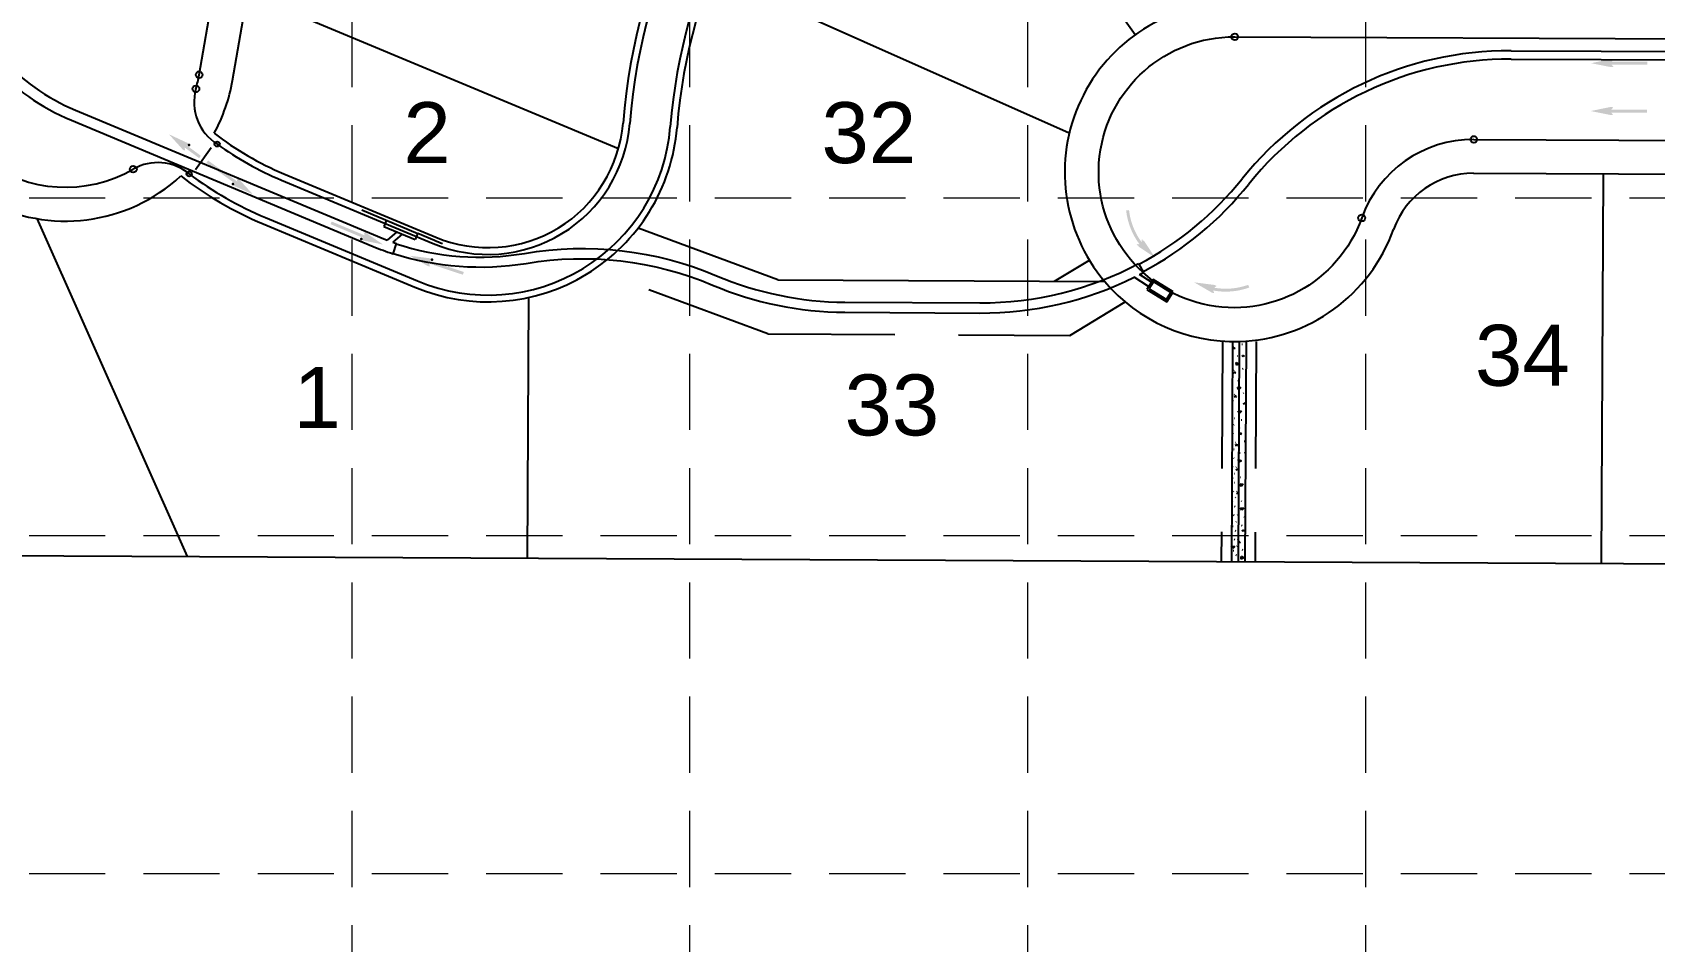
# Model space of a CAD drawing. Header units: inches. Extents: x -5337 to 1057, y 15227 to 19227.
# Drawn here: x -2832.6 to -2353.8, y 15809.7 to 16078.1 of the extents above; entities that cross this region are included whole.
import ezdxf
from ezdxf.enums import TextEntityAlignment as Align

# ---------------------------------------------------------------- set-up
doc = ezdxf.new("R2010")
doc.units = ezdxf.units.IN
doc.header["$LTSCALE"] = 150
doc.header["$MEASUREMENT"] = 0
doc.linetypes.add('DASHED2', pattern=[0.375, 0.25, -0.125])
doc.linetypes.add('HIDDEN', pattern=[0.375, 0.25, -0.125])
for name, color, linetype in [('1 LOT NUMBER', 7, 'Continuous'), ('ESMT', 7, 'DASHED2'), ('grid', 7, 'HIDDEN'), ('LOTLINE', 7, 'Continuous'), ('PAVING', 7, 'Continuous'), ('ROW', 7, 'Continuous'), ('STORM', 7, 'Continuous'), ('STORM INLET', 7, 'Continuous')]:
    doc.layers.add(name, color=color, linetype=linetype)
doc.styles.get("Standard").update_dxf_attribs({"font": 'ARIAL.TTF', "height": 25})

msp = doc.modelspace()

# ---------------------------------------------------------------- hatches: boundary and pattern name
at = {"layer": 'PAVING', "linetype": 'Continuous', "lineweight": 30}
h = msp.add_hatch(color=256, dxfattribs=at)
edge = h.paths.add_edge_path()
edge.add_line((-2365.921762569909, 16068.10043518737), (-2366.46108443746, 16068.60107219703))
edge.add_line((-2366.46108443746, 16068.60107219703), (-2355.877091837139, 16068.60355284085))
edge.add_line((-2355.877091837139, 16068.60355284085), (-2355.875996371458, 16069.46353341088))
edge.add_line((-2355.875996371458, 16069.46353341088), (-2366.459988971779, 16069.46105276706))
edge.add_line((-2366.459988971779, 16069.46105276706), (-2365.911237782573, 16070.06839234431))
edge.add_line((-2365.911237782573, 16070.06839234431), (-2365.909682855909, 16070.0700473414))
edge.add_ellipse((-2366.451864412076, 16070.10995377986), major_axis=(0.5600001051040007, 0.0001502851820621575), ratio=0.2857142857142856, start_angle=345.5032805555555, end_angle=485.8315277777779)
edge.add_line((-2366.779725461476, 16070.23958451714), (-2366.77907317294, 16070.23752615222))
edge.add_line((-2366.779073172938, 16070.23752615222), (-2372.508482860294, 16069.0568181679))
edge.add_line((-2372.508482860296, 16069.0568181679), (-2366.773968414951, 16067.92144226312))
edge.add_line((-2366.773968414951, 16067.92144226312), (-2366.775017829608, 16067.92238801997))
edge.add_ellipse((-2366.456040139083, 16068.05397387235), major_axis=(0.5600001051040007, 0.0001502851820621575), ratio=0.2857142857142858, start_angle=235.2730666666667, end_angle=377.1826722222223)
edge.add_line((-2365.92104678442, 16068.1013845204), (-2365.921762569909, 16068.10043518737))
edge.add_line((-2365.921762569909, 16068.10043518737), (-2365.921762569909, 16068.10043518737))
edge.add_line((-2365.921762569909, 16068.10043518737), (-2365.921762569909, 16068.10043518737))
h = msp.add_hatch(color=256, dxfattribs=at)
edge = h.paths.add_edge_path()
edge.add_line((-2366.056457804298, 16053.96416849797), (-2366.595779671849, 16054.46480550763))
edge.add_line((-2366.595779671847, 16054.46480550763), (-2356.011787071526, 16054.46728615145))
edge.add_line((-2356.011787071526, 16054.46728615145), (-2356.010691605847, 16055.32726672148))
edge.add_line((-2356.010691605847, 16055.32726672148), (-2366.594684206168, 16055.32478607766))
edge.add_line((-2366.594684206168, 16055.32478607766), (-2366.045933016961, 16055.93212565491))
edge.add_line((-2366.04593301696, 16055.93212565491), (-2366.044378090295, 16055.933780652))
edge.add_ellipse((-2366.586559646463, 16055.97368709046), major_axis=(0.5600001051040007, 0.0001502851820621575), ratio=0.2857142857142856, start_angle=345.5032805555555, end_angle=485.8315277777779)
edge.add_line((-2366.914420695864, 16056.10331782774), (-2366.913768407328, 16056.10125946282))
edge.add_line((-2366.913768407328, 16056.10125946282), (-2372.643178094684, 16054.9205514785))
edge.add_line((-2372.643178094684, 16054.9205514785), (-2366.908663649339, 16053.78517557372))
edge.add_line((-2366.908663649339, 16053.78517557372), (-2366.909713063997, 16053.78612133057))
edge.add_ellipse((-2366.590735373473, 16053.91770718295), major_axis=(0.5600001051040007, 0.0001502851820621575), ratio=0.2857142857142858, start_angle=235.2730666666667, end_angle=377.1826722222223)
edge.add_line((-2366.055742018807, 16053.965117831), (-2366.056457804296, 16053.96416849797))
edge.add_line((-2366.056457804298, 16053.96416849797), (-2366.056457804298, 16053.96416849797))
edge.add_line((-2366.056457804298, 16053.96416849797), (-2366.056457804298, 16053.96416849797))
h = msp.add_hatch(color=256, dxfattribs=at)
edge = h.paths.add_edge_path()
edge.add_line((-2787.616566418019, 16043.33488284944), (-2787.698387154753, 16044.14928170568))
edge.add_line((-2787.698387154753, 16044.14928170567), (-2783.43242413072, 16041.01754532986))
edge.add_line((-2783.43242413072, 16041.01754532986), (-2782.926772828236, 16041.71329068578))
edge.add_line((-2782.926772828236, 16041.71329068578), (-2787.189468918637, 16044.84240844657))
edge.add_line((-2787.189468918637, 16044.84240844657), (-2786.461401305745, 16044.92835791462))
edge.add_line((-2786.461401305745, 16044.92835791462), (-2786.459993886454, 16044.92905351643))
edge.add_ellipse((-2786.863279810597, 16045.28377311472), major_axis=(0.4514060098934021, -0.3314100394256601), ratio=0.2857142857142858, start_angle=342.8173277777778, end_angle=484.7269333333335)
edge.add_line((-2787.042608128761, 16045.5785661008), (-2787.041727663785, 16045.5777593299))
edge.add_line((-2787.041727663789, 16045.5777593299), (-2792.334521146742, 16048.05404733351))
edge.add_line((-2792.334521146739, 16048.05404733351), (-2788.415539928217, 16043.71319602658))
edge.add_line((-2788.415539928219, 16043.71319602658), (-2788.417227294154, 16043.71313276904))
edge.add_ellipse((-2788.076204468714, 16043.62368796662), major_axis=(0.4514060098934021, -0.3314100394256601), ratio=0.2857142857142856, start_angle=234.1684722222222, end_angle=374.4967194444445)
edge.add_line((-2787.615467455966, 16043.33511451577), (-2787.616566418019, 16043.33488284943))
edge.add_line((-2787.616566418019, 16043.33488284944), (-2787.616566418019, 16043.33488284944))
h = msp.add_hatch(color=256, dxfattribs=at)
edge = h.paths.add_edge_path()
edge.add_line((-2772.289516827055, 16034.94986417065), (-2772.199435912135, 16034.13638029389))
edge.add_line((-2772.199435912138, 16034.1363802939), (-2780.793444423813, 16040.31404097573))
edge.add_line((-2780.793444423811, 16040.31404097573), (-2781.292175794873, 16039.61347467784))
edge.add_line((-2781.292175794875, 16039.61347467784), (-2772.70145238411, 16033.4380961253))
edge.add_line((-2772.701452384108, 16033.4380961253), (-2773.428446511505, 16033.34491613775))
edge.add_line((-2773.428446511507, 16033.34491613775), (-2773.430134009603, 16033.34426193402))
edge.add_ellipse((-2773.023317614539, 16032.99359686726), major_axis=(-0.4547007508159378, 0.3268750049482338), ratio=0.2857142857142856, start_angle=342.8173277777778, end_angle=484.7269333333335)
edge.add_line((-2772.841047469705, 16032.70061365878), (-2772.84177808246, 16032.7015102355))
edge.add_line((-2772.84177808246, 16032.7015102355), (-2767.524423554689, 16030.278178279))
edge.add_line((-2767.524423554689, 16030.278178279), (-2771.486734763681, 16034.57969216669))
edge.add_line((-2771.486734763683, 16034.57969216669), (-2771.485169612433, 16034.57971326056))
edge.add_ellipse((-2771.827070694269, 16034.66574004069), major_axis=(-0.4547007508159378, 0.3268750049482338), ratio=0.2857142857142856, start_angle=234.1684722222222, end_angle=374.4967194444445)
edge.add_line((-2772.290673198308, 16034.94968719942), (-2772.289516827057, 16034.94986417065))
edge.add_line((-2772.289516827055, 16034.94986417065), (-2772.289516827055, 16034.94986417065))
h = msp.add_hatch(color=256, dxfattribs=at)
edge = h.paths.add_edge_path()
edge.add_line((-2504.448244656, 16016.52678916547), (-2501.230792346978, 16011.64181114615))
edge.add_line((-2501.230792346978, 16011.64181114615), (-2506.08420979432, 16014.89150124397))
edge.add_line((-2506.084209794319, 16014.89150124397), (-2506.085010117107, 16014.89091592567))
edge.add_ellipse((-2506.217508337724, 16015.20951563042), major_axis=(-0.3958638317369068, 0.3960957292405127), ratio=0.2857142857142861, start_angle=-17.182672222222322, end_angle=124.7269333333333, ccw=False)
edge.add_line((-2506.562271230316, 16015.62134578706), (-2506.560280548201, 16015.62345245635))
edge.add_line((-2506.560280548199, 16015.62345245635), (-2505.829347269162, 16015.59953924667))
edge.add_line((-2505.829347269164, 16015.59953924667), (-2505.840217571757, 16015.59728825629))
edge.add_arc((-2489.469012451293, 16027.81893065425), 20.43, 186.334278470012, 216.7425479144565, ccw=False)
edge.add_line((-2509.774289799561, 16025.56490969478), (-2508.919540036546, 16025.65979272407))
edge.add_arc((-2489.469012451293, 16027.81893065425), 19.57000000000003, 186.3342784700121, 216.4100840255676)
edge.add_line((-2505.218739903466, 16016.20295092019), (-2505.218468023573, 16016.20410384811))
edge.add_line((-2505.218468023575, 16016.20410384811), (-2505.178056997835, 16017.01877882563))
edge.add_line((-2505.178056997833, 16017.01877882563), (-2505.178218057337, 16017.02140204418))
edge.add_ellipse((-2504.766628464455, 16016.66622991904), major_axis=(-0.3958638317369068, 0.3960957292405127), ratio=0.285714285714286, start_angle=-125.83152777777792, end_angle=14.496719444444523, ccw=False)
edge.add_line((-2504.443136463762, 16016.52605205099), (-2504.447019943351, 16016.52600072335))
h = msp.add_hatch(color=256, dxfattribs=at)
edge = h.paths.add_edge_path()
edge.add_line((-2734.828078973029, 16018.97791674466), (-2734.558133944091, 16018.20531784734))
edge.add_line((-2734.558133944091, 16018.20531784734), (-2744.317302161884, 16022.30166951323))
edge.add_line((-2744.317302161886, 16022.30166951323), (-2744.646434273891, 16021.5070065836))
edge.add_line((-2744.646434273891, 16021.5070065836), (-2734.890945058654, 16017.4123475321))
edge.add_line((-2734.890945058654, 16017.4123475321), (-2735.578696575976, 16017.15866945152))
edge.add_line((-2735.578696575974, 16017.15866945153), (-2735.580196341814, 16017.15770036713))
edge.add_ellipse((-2735.105185742255, 16016.907040202), major_axis=(-0.5163515320451362, 0.2167513747716376), ratio=0.2857142857142859, start_angle=342.8173277777778, end_angle=484.7269333333335)
edge.add_line((-2734.861935817282, 16016.66231372551), (-2734.862788124527, 16016.66300329197))
edge.add_line((-2734.862788124528, 16016.66300329197), (-2729.137763994157, 16015.49201820298))
edge.add_line((-2729.137763994157, 16015.49201820298), (-2733.962714464244, 16018.79688173636))
edge.add_line((-2733.962714464242, 16018.79688173636), (-2733.961283398257, 16018.79731856529))
edge.add_ellipse((-2734.313765992143, 16018.80459772551), major_axis=(-0.5163515320451362, 0.2167513747716376), ratio=0.2857142857142855, start_angle=234.1684722222222, end_angle=374.4967194444445)
edge.add_line((-2734.829180252427, 16018.97751802861), (-2734.828078973031, 16018.97791674466))
edge.add_line((-2734.828078973029, 16018.97791674466), (-2734.828078973029, 16018.97791674466))
h = msp.add_hatch(color=256, dxfattribs=at)
edge = h.paths.add_edge_path()
edge.add_line((-2715.270258758113, 16009.14949338803), (-2715.599820804255, 16009.89883708604))
edge.add_line((-2715.599820804253, 16009.89883708604), (-2705.550616513621, 16006.5759788322))
edge.add_line((-2705.550616513621, 16006.5759788322), (-2705.284511537338, 16007.39373450574))
edge.add_line((-2705.284511537338, 16007.39373450574), (-2715.329581894635, 16010.71529638186))
edge.add_line((-2715.329581894635, 16010.71529638186), (-2714.663785601133, 16011.02184862139))
edge.add_line((-2714.663785601135, 16011.02184862139), (-2714.662571746589, 16011.02283809273))
edge.add_ellipse((-2715.155684276195, 16011.23568912789), major_axis=(0.5316830263232347, -0.1758213852742801), ratio=0.2857142857142858, start_angle=342.8173277777778, end_angle=484.7269333333335)
edge.add_line((-2715.417279285462, 16011.46069935312), (-2715.416156597741, 16011.46025360934))
edge.add_line((-2715.416156597741, 16011.46025360935), (-2721.215032379534, 16012.18104978534))
edge.add_line((-2721.215032379532, 16012.18104978534), (-2716.147079408278, 16009.26246346126))
edge.add_line((-2716.147079408278, 16009.26246346126), (-2716.148681278955, 16009.26195641947))
edge.add_ellipse((-2715.796704612751, 16009.28218922941), major_axis=(0.5316830263232347, -0.1758213852742801), ratio=0.2857142857142856, start_angle=234.1684722222222, end_angle=374.4967194444445)
edge.add_line((-2715.269374348996, 16009.14999231426), (-2715.270258758113, 16009.14949338803))
edge.add_line((-2715.270258758113, 16009.14949338803), (-2715.270258758113, 16009.14949338803))
h = msp.add_hatch(color=256, dxfattribs=at)
edge = h.paths.add_edge_path()
edge.add_line((-2483.895117619799, 16003.59572532238), (-2489.697527784434, 16004.33373800609))
edge.add_line((-2489.697527784436, 16004.33373800609), (-2484.643164084873, 16001.4066069939))
edge.add_line((-2484.643164084873, 16001.4066069939), (-2484.643544877928, 16001.40587364159))
edge.add_ellipse((-2484.299149922512, 16001.42717305508), major_axis=(0.5299250511693617, -0.1810509324558957), ratio=0.2857142857142859, start_angle=235.2730666666667, end_angle=377.1826722222223)
edge.add_line((-2483.777594931, 16001.29893140484), (-2483.776441624026, 16001.30138524776))
edge.add_line((-2483.776441624026, 16001.30138524775), (-2484.119903872723, 16001.94724636573))
edge.add_line((-2484.119903872723, 16001.94724636574), (-2484.117084815702, 16001.93665144356))
edge.add_arc((-2480.351158278172, 16022.01655924499), 20.43000000000001, 259.3777431109279, 289.7860125553723)
edge.add_line((-2473.43543591524, 16002.79267610814), (-2473.726552850323, 16003.6019046756))
edge.add_arc((-2480.351158278172, 16022.01655924499), 19.57000000000002, 259.7102069998167, 289.7860125553723, ccw=False)
edge.add_line((-2483.846887441889, 16002.76130599778), (-2483.845820868526, 16002.76200186085))
edge.add_line((-2483.845820868524, 16002.76200186085), (-2483.132134880898, 16003.15698727965))
edge.add_line((-2483.132134880896, 16003.15698727965), (-2483.129863351467, 16003.15801841483))
edge.add_ellipse((-2483.629967636298, 16003.37120597484), major_axis=(0.5299250511693617, -0.1810509324558957), ratio=0.2857142857142856, start_angle=345.5032805555555, end_angle=485.8315277777779)
edge.add_line((-2483.898249052469, 16003.5999459809), (-2483.896585407107, 16003.5964365209))

# ---------------------------------------------------------------- linework, layer by layer
at = {"layer": 'ESMT'}
for p, q in [((-2530.882388176204, 16004.66820281831), (-2520.625800985943, 16010.8973886422)), ((-2615.533260495944, 15989.09388163513), (-2666.950634516204, 16008.09164998699)), ((-2526.441365761044, 15988.64568936043), (-2510.073052099384, 15998.58665589158)), ((-2615.510866483519, 15989.09496323379), (-2526.441365761044, 15988.64568936043)), ((-2481.36777309205, 15986.90054000301), (-2481.695776466164, 15921.86328808147)), ((-2471.367938663381, 15986.85017573797), (-2471.695939520936, 15921.8128238481))]:
    msp.add_line(p, q, dxfattribs=at)
at = {"layer": 'grid', "color": 252, "linetype": 'HIDDEN', "lineweight": 0, "ltscale": 0.6}
for p, q in [((-2738.393858640587, 19121.98416579754), (-2738.393858640587, 15630.29360565876)), ((-2638.643858640578, 19121.98416579754), (-2638.643858640579, 15630.29360565876)), ((-2538.893858640569, 19121.98416579754), (-2538.89385864057, 15630.29360565876)), ((-2439.143858640561, 19121.98416579754), (-2439.143858640561, 15630.29360565876)), ((-5229.907359441704, 16029.29360565879), (954.5926405588389, 16029.29360565879)), ((-5229.907359441704, 15929.54360565878), (954.5926405588389, 15929.54360565878)), ((-5229.907359441704, 15829.79360565878), (954.5926405588389, 15829.79360565878))]:
    msp.add_line(p, q, dxfattribs=at)
at = {"layer": 'LOTLINE'}
for p, q in [((-2507.078497886761, 16077.44809129266), (-2574.212185459868, 16170.8187035557)), ((-2526.547106247908, 16048.36244084282), (-2632.152902486368, 16095.40090642409)), ((-2769.161929313103, 16089.58485211889), (-2659.651728796383, 16043.81924627534)), ((-2369.46989056613, 15921.30524144164), (-2368.890944839754, 16036.38055570333)), ((-2831.33972592781, 16023.14907103565), (-2786.964572076238, 15923.40570868056)), ((-2612.632930219301, 16005.07953285541), (-2653.878805122024, 16020.3190826942)), ((-2612.632930219301, 16005.07953285541), (-2516.092031306904, 16004.59378723686)), ((-2686.465918755413, 15922.90005596321), (-2686.078529390594, 15999.89939080137)), ((-2478.367842757114, 15986.88543022019), (-2478.695843614671, 15921.84807833031)), ((-2478.191226676547, 15985.58233982523), (-2478.289419009896, 15985.51324687572)), ((-2478.063495422199, 15985.12175838773), (-2477.642349164571, 15984.93249683997)), ((-2477.883639929523, 15984.59331719728), (-2478.063495422199, 15985.12175838773)), ((-2477.642349164571, 15984.93249683997), (-2477.883639929523, 15984.59331719728)), ((-2476.367855877714, 15986.87535787049), (-2476.695856735272, 15921.83800598062)), ((-2475.451842944871, 15985.95919737209), (-2475.601222703493, 15985.9386316298)), ((-2474.367868998315, 15986.8652855208), (-2474.69586985587, 15921.82793363092)), ((-2477.295715587736, 15980.66381817288), (-2476.435671280125, 15980.23577612726)), ((-2477.209174298501, 15979.86654353541), (-2477.295296580704, 15980.64717344447)), ((-2476.435671280125, 15980.23577612726), (-2477.209174298501, 15979.86654353541)), ((-2476.93538185235, 15982.65186580231), (-2476.783749555099, 15982.58891178157)), ((-2475.398730379193, 15982.83009298107), (-2474.977587899497, 15982.64098138726)), ((-2475.218878661395, 15982.30180174465), (-2475.398730379193, 15982.83009298107)), ((-2474.977587899497, 15982.64098138726), (-2475.218878661395, 15982.30180174465)), ((-2478.384758559368, 15976.43177146521), (-2478.420690779165, 15976.40648778913)), ((-2478.010034462965, 15978.38462009036), (-2478.108226796312, 15978.31552714086)), ((-2477.882303208615, 15977.92403865286), (-2477.461156950989, 15977.7347771051)), ((-2477.702447715939, 15977.39559746242), (-2477.882303208615, 15977.92403865286)), ((-2477.461156950989, 15977.7347771051), (-2477.702447715939, 15977.39559746242)), ((-2476.754189638768, 15975.45414606744), (-2476.602557341515, 15975.3911920467)), ((-2475.270650731287, 15978.76147763722), (-2475.42003048991, 15978.74091189493)), ((-2477.828842249381, 15971.18690035549), (-2477.92703458273, 15971.11780740598)), ((-2477.705425634656, 15970.8977146207), (-2477.284279377029, 15970.70845307294)), ((-2477.525570141981, 15970.36927343026), (-2477.705425634656, 15970.8977146207)), ((-2477.284279377029, 15970.70845307294), (-2477.525570141981, 15970.36927343026)), ((-2476.875355918204, 15973.42470411728), (-2475.920735435999, 15973.31669349304)), ((-2476.521285444071, 15972.70513661691), (-2476.869265140285, 15973.40925250169)), ((-2475.920735435999, 15973.31669349304), (-2476.521285444071, 15972.70513661691)), ((-2475.089458517705, 15971.56375790235), (-2475.238838276327, 15971.54319216006)), ((-2478.468815441973, 15966.86413257531), (-2478.318488400919, 15966.80158928022)), ((-2478.207880985332, 15969.40544743), (-2478.306073318679, 15969.33635448049)), ((-2476.698478344169, 15966.39838008207), (-2475.743857861962, 15966.29036945783)), ((-2476.344407870112, 15965.67881258475), (-2476.692387566251, 15966.38292846648)), ((-2476.57731206481, 15968.42782203528), (-2476.425679767481, 15968.36486801149)), ((-2475.743857861962, 15966.29036945783), (-2476.344407870112, 15965.67881258475)), ((-2475.045597039982, 15968.79618520217), (-2474.624454557157, 15968.60707360538)), ((-2474.865745322109, 15968.26789396269), (-2475.045597039982, 15968.79618520217)), ((-2474.624454557157, 15968.60707360538), (-2474.865745322109, 15968.26789396269)), ((-2478.02668877175, 15962.20772769513), (-2478.124881105095, 15962.13863474562)), ((-2477.651964675346, 15964.16057632029), (-2477.750157008693, 15964.09148337078)), ((-2476.396119851226, 15961.23010230041), (-2476.244487553897, 15961.16714827662)), ((-2475.777371335535, 15963.77713011998), (-2475.625746587957, 15963.71447600424)), ((-2478.518362975978, 15957.03964488648), (-2478.419371027514, 15956.99854585181)), ((-2478.288628579598, 15959.66683111576), (-2478.137296187337, 15959.60386954535)), ((-2477.470772461762, 15956.96285658542), (-2477.568964795109, 15956.89376363591)), ((-2477.34304120749, 15956.50227515096), (-2476.921894949863, 15956.3130136032)), ((-2477.163185714815, 15955.97383396052), (-2477.34304120749, 15956.50227515096)), ((-2476.921894949863, 15956.3130136032), (-2477.163185714815, 15955.97383396052)), ((-2476.157513613152, 15959.86392429115), (-2475.736367358582, 15959.67466274332)), ((-2475.977658120477, 15959.33548310071), (-2476.157513613152, 15959.86392429115)), ((-2475.736367358582, 15959.67466274332), (-2475.977658120477, 15959.33548310071)), ((-2474.731388730086, 15957.33971413227), (-2474.880768488709, 15957.31914838998)), ((-2478.413752214845, 15954.92758136932), (-2478.529609689118, 15954.80960046182)), ((-2478.528948947691, 15954.94061531349), (-2478.413752214845, 15954.92758136932)), ((-2478.107436366015, 15952.46911138089), (-2477.956103973753, 15952.40614981048)), ((-2477.845496558166, 15955.01000796026), (-2477.943688891513, 15954.94091501075)), ((-2476.575261372951, 15952.04433493306), (-2475.715217065417, 15951.61629289049)), ((-2476.488720083717, 15951.24706029559), (-2476.574842365995, 15952.0276902077)), ((-2475.715217065417, 15951.61629289049), (-2476.488720083717, 15951.24706029559)), ((-2476.214927637642, 15954.03238256554), (-2476.063295340313, 15953.96942854175)), ((-2474.534682400221, 15953.78882156561), (-2474.678276164484, 15954.21060974431)), ((-2474.678276164484, 15954.21060974431), (-2474.532884470163, 15954.14532244255)), ((-2478.290236971554, 15946.56989279508), (-2478.571842691626, 15946.43546796626)), ((-2478.570461384128, 15946.7093598306), (-2478.290236971554, 15946.56989279508)), ((-2478.389811111185, 15949.86378013768), (-2478.238178813932, 15949.80082611694)), ((-2477.664304344584, 15947.81228822539), (-2477.762496677929, 15947.74319527588)), ((-2477.28958024818, 15949.76513685054), (-2477.387772581527, 15949.69604390104)), ((-2477.161848993906, 15949.30455541609), (-2476.740702736281, 15949.11529386833)), ((-2476.981993501231, 15948.77611422565), (-2477.161848993906, 15949.30455541609)), ((-2476.740702736281, 15949.11529386833), (-2476.981993501231, 15948.77611422565)), ((-2476.03373542406, 15946.83466283067), (-2475.882103126731, 15946.77170880688)), ((-2474.553076330069, 15950.14159792195), (-2474.699576275125, 15950.12142865511)), ((-2478.208618897601, 15942.66606040281), (-2478.056986600348, 15942.60310638207)), ((-2477.926244152432, 15945.27139164602), (-2477.774911760169, 15945.20843007561)), ((-2477.108388034596, 15942.56741711568), (-2477.206580367943, 15942.49832416617)), ((-2476.984971419872, 15942.27823138088), (-2476.563825162244, 15942.08896983312)), ((-2476.805115927196, 15941.74979019044), (-2476.984971419872, 15942.27823138088)), ((-2476.563825162244, 15942.08896983312), (-2476.805115927196, 15941.74979019044)), ((-2476.154901703419, 15944.80522087746), (-2475.200281221212, 15944.69721025322)), ((-2475.800831229362, 15944.08565338014), (-2476.148810925501, 15944.78976926187)), ((-2475.200281221212, 15944.69721025322), (-2475.800831229362, 15944.08565338014)), ((-2478.513724747065, 15939.57490325529), (-2478.3623923548, 15939.51194168488)), ((-2477.749366578473, 15938.24506761386), (-2477.598034186134, 15938.1821060404)), ((-2477.487426770625, 15940.78596419323), (-2477.585619103971, 15940.71687124372)), ((-2475.978024129461, 15937.7788968453), (-2475.023403647254, 15937.67088622106)), ((-2475.623953655328, 15937.05932934493), (-2475.971933351542, 15937.76344522971)), ((-2475.856857850024, 15939.80833879546), (-2475.705225552772, 15939.74538477472)), ((-2475.023403647254, 15937.67088622106), (-2475.623953655328, 15937.05932934493)), ((-2478.332532533481, 15932.37718352042), (-2478.181200141216, 15932.31422195001)), ((-2478.031741323643, 15935.63973637065), (-2477.880109026313, 15935.57678234686)), ((-2477.306234557042, 15933.58824445836), (-2477.404426890387, 15933.51915150885)), ((-2476.931510460638, 15935.54109308352), (-2477.029702793985, 15935.47200013401)), ((-2475.675665636441, 15932.61061906059), (-2475.524033339188, 15932.54766503985)), ((-2475.056917120826, 15935.15764688321), (-2474.905292373172, 15935.09499276442)), ((-2477.850549110059, 15928.44201663578), (-2477.698916812729, 15928.37906261199)), ((-2477.568174364889, 15931.04734787899), (-2477.41684197255, 15930.98438630553)), ((-2476.750318247054, 15928.34337334865), (-2476.848510580403, 15928.27428039914)), ((-2476.622586992706, 15927.88279191114), (-2476.201440735078, 15927.69353036339)), ((-2476.44273150003, 15927.3543507207), (-2476.622586992706, 15927.88279191114)), ((-2476.201440735078, 15927.69353036339), (-2476.44273150003, 15927.3543507207)), ((-2475.437059398444, 15931.24444105439), (-2475.015913143874, 15931.05517950655)), ((-2475.257203905769, 15930.71599986395), (-2475.437059398444, 15931.24444105439)), ((-2475.015913143874, 15931.05517950655), (-2475.257203905769, 15930.71599986395)), ((-3045.04398151631, 15924.70410051403), (-1847.377787841628, 15918.66455843186)), ((-2478.647918482346, 15926.41610875679), (-2477.693298000137, 15926.30809813255)), ((-2478.29384800821, 15925.69654125642), (-2478.641827704425, 15926.4006571412)), ((-2477.693298000137, 15926.30809813255), (-2478.29384800821, 15925.69654125642)), ((-2478.151340319899, 15925.17946378555), (-2478.000007927634, 15925.11650221515)), ((-2477.386982151307, 15923.84962814412), (-2477.235649758968, 15923.78666657066)), ((-2477.125042343458, 15926.39052472349), (-2477.223234676805, 15926.32143177398)), ((-2475.854807158243, 15923.4248516963), (-2474.994762850632, 15922.99680965068)), ((-2475.768265869008, 15922.62757705882), (-2475.854388151211, 15923.40820696788)), ((-2474.994762850632, 15922.99680965068), (-2475.768265869008, 15922.62757705882)), ((-2475.494473422857, 15925.41289932572), (-2475.342841125605, 15925.34994530498))]:
    msp.add_line(p, q, dxfattribs=at)
at = {"layer": 'PAVING'}
for p, q in [((-2783.432470546379, 16065.6363410203), (-2775.382075664833, 16112.39284186576)), ((-2477.716893055796, 16076.85180441509), (-1997.703806153053, 16074.77495691534)), ((-2779.884217189985, 16044.05447438454), (-2784.543505249614, 16037.55126228017)), ((-2407.136681756954, 16046.54619884631), (-2036.617992028619, 16044.94301077297)), ((-2759.171993725568, 16034.5465238636), (-2714.372954738714, 16015.82448856307)), ((-2763.799124510751, 16023.47447285231), (-2719.000088040459, 16004.7525375201))]:
    msp.add_line(p, q, dxfattribs=at)
for centre, radius in [((-2477.716894164218, 16076.85180441988), 1), ((-2783.432485292897, 16065.63632793617), 1), ((-2784.384259188961, 16061.46000544695), 1), ((-2407.136677276199, 16046.54615008256), 1), ((-2778.112456073162, 16045.18222381658), 0.75), ((-2802.876333972179, 16037.76871555038), 1), ((-2786.372523353748, 16036.36236929114), 0.75), ((-2440.235664190717, 16023.35579951298), 1)]:
    msp.add_circle(centre, radius, dxfattribs=at)
for centre, radius, start, end in [((-2477.889961050254, 16036.85218548827), 179.0000000000323, 89.73702294658821, 175.3998812799204), ((-2477.889961050254, 16036.85218548827), 167.0000000000321, 89.73648961319999, 175.3998812799204), ((-2822.852456203193, 16072.42351390912), 40, 99.06106183546414, 299.9605090577027), ((-2770.439540854049, 16057.48573437416), 14.5, 164.0923479465541, 238.0508396132375), ((-2822.852456203193, 16072.42351390912), 40, 344.0923479465541, 350.2308062798342), ((-2698.178056298973, 16054.57660626032), 53.99999999999983, 247.3193951688017, 355.3998785020412), ((-2698.178056298973, 16054.57660626032), 41.99999999999955, 247.3193951688017, 355.3998785020412), ((-2722.926156008893, 16121.27737662987), 94.00000000000057, 234.0493423910369, 247.3193951688017), ((-2407.288111550624, 16011.54647768894), 35, 89.7520979465584, 160.280878502142), ((-2795.634990821654, 16025.20635313814), 14.5, 50.29828405771206, 119.9605090577027), ((-2722.926156008893, 16121.27737662987), 105.9999999999992, 233.2338340577483, 247.3193951688017)]:
    msp.add_arc(centre, radius, start, end, dxfattribs=at)
at = {"layer": 'PAVING', "extrusion": (0, 0, -1)}
msp.add_arc((2477.889983238018, 16036.85217891948), 39.99999999999974, 199.7191242756442, 90.24793260906912, dxfattribs=at)
at = {"layer": 'PAVING', "linetype": 'Continuous', "lineweight": 30}
for p in [(-2786.46140130576, 16044.92835791462), (-2773.428446511496, 16033.34491613776), (-2735.578696575989, 16017.15866945153), (-2714.663785601138, 16011.02184862139)]:
    msp.add_point(p, dxfattribs=at)
at = {"layer": 'ROW'}
for p, q in [((-2773.577447706914, 16063.93951104544), (-2765.527152793697, 16110.69600937433)), ((-2758.400787341701, 16036.39181613408), (-2713.601850839737, 16017.66987828532)), ((-2407.179940720911, 16036.5462431883), (-2036.728082684513, 16034.94347338879)), ((-2764.570230926289, 16021.62918309839), (-2719.771291907766, 16002.9071452813))]:
    msp.add_line(p, q, dxfattribs=at)
for centre, radius, start, end in [((-2477.889961050254, 16036.85218548827), 181, 89.72356739110215, 175.3998812799204), ((-2477.889961050254, 16036.85218548827), 165, 89.72356739110215, 175.3998812799204), ((-2822.852456203193, 16072.42351390912), 50, 99.06106183546414, 312.8167479465022), ((-2477.889961050254, 16036.85218548827), 50, 89.72356739110215, 220.1782201687595), ((-2822.852456203193, 16072.42351390912), 50, 331.2309340576463, 350.2308285021221), ((-2722.926156008893, 16121.27737662986), 91.99999999999973, 232.4278118354268, 247.3193979466), ((-2698.178056298973, 16054.57660626032), 56, 247.3193951688017, 355.3998785020412), ((-2698.178056298973, 16054.57660626032), 40, 247.3193951688017, 355.3998785020412), ((-2722.926156008893, 16121.27737662986), 107.9999999999997, 232.3679646132713, 247.3193979466), ((-2407.288111550624, 16011.54647768894), 25, 89.75210350218394, 160.280878502142), ((-2477.889961050258, 16036.85218548827), 50.00000000000306, 271.7444201687933, 340.280878502142), ((-2477.889961050254, 16036.85218548827), 50.0000000000002, 220.1782201687595, 271.7444229466163)]:
    msp.add_arc(centre, radius, start, end, dxfattribs=at)
at = {"layer": 'STORM', "color": 5}
for p, q in [((-2396.133956684338, 16072.74883519034), (-2306.353752427845, 16072.36033675708)), ((-2396.144782652973, 16070.24889848869), (-2306.36457839648, 16069.86040005543)), ((-2821.153187351705, 16052.18522294218), (-2821.153188733473, 16052.18522352017)), ((-2821.153188733473, 16052.18522352017), (-2732.064748167464, 16014.95404818705)), ((-2819.900004847979, 16055.18389491696), (-2819.900006161828, 16055.18389546916)), ((-2819.900006161828, 16055.18389546916), (-2730.81156559625, 16017.95272013363)), ((-2725.061208915091, 16019.21678674442), (-2727.908766124139, 16016.80696310125)), ((-2723.506969309612, 16018.56719436549), (-2726.278911234456, 16016.22129386988)), ((-2726.205209594193, 16012.76505401156), (-2725.185343639569, 16015.85089683235)), ((-2506.094904503236, 16009.88034505471), (-2504.682354144134, 16007.23375452669)), ((-2503.125928308787, 16003.10715212432), (-2507.371664569057, 16005.84948141563)), ((-2502.330128453483, 16004.37882986353), (-2505.822422740797, 16006.63450952357)), ((-2592.797931341371, 15995.48050988864), (-2552.985294851131, 15995.27974412484)), ((-2592.782803238342, 15998.48047174413), (-2552.970166751149, 15998.27970598025))]:
    msp.add_line(p, q, dxfattribs=at)
for centre, radius, start, end in [((-2396.572083314371, 15971.49978312206), 101.2499999983594, 89.75207027030737, 141.2154668012752), ((-2795.462946025291, 16113.65799842524), 66.62500000000273, 222.3708354455522, 247.3193402575471), ((-2795.462946025291, 16113.65799842523), 63.37500000000014, 222.3708354455522, 247.3193402575471), ((-2396.572091340478, 15971.49982301608), 98.74999999701087, 89.75207027088058, 141.2154668018693), ((-2552.473500533808, 16096.7784649012), 98.75000000001155, 298.0893734219492, 321.2154668007014), ((-2552.473508559528, 16096.77850479356), 101.2500000000184, 298.0893873031712, 321.2154668007544), ((-2700.590585898204, 16090.26684746084), 81.62500000003628, 247.3193389681594, 251.7110921359718), ((-2700.590585898246, 16090.26684746078), 78.37499999996821, 247.3193389681594, 249.6009197767754), ((-2700.590585898199, 16090.26684746081), 78.37500000000351, 250.8669953993477, 251.7110988181372), ((-2700.590585898199, 16090.26684746081), 78.50000000000352, 251.711081284815, 279.681544081046), ((-2700.374580183423, 16094.34031865665), 85.48384602253863, 252.4304233137447, 279.0796645777888), ((-2552.473460729787, 16096.77845360395), 98.50000000000001, 269.711073307764, 298.0893719959379), ((-2592.286097217273, 16096.97921936627), 98.50000000000001, 247.0350610632139, 269.7110733069301), ((-2552.473460729787, 16096.77845360395), 101.5000000000003, 269.711073307764, 296.3819303154589), ((-2552.473460729787, 16096.77845360395), 101.5, 297.3623403534991, 298.0893886546402), ((-2592.286097217273, 16096.97921936627), 101.4999999999997, 247.0350610632139, 269.7110733069301)]:
    msp.add_arc(centre, radius, start, end, dxfattribs=at)
at = {"layer": 'STORM', "color": 5, "extrusion": (0, 0, -1)}
for radius, end in [(101.5, 112.9649390078757), (98.5000000000001, 112.964938936786)]:
    msp.add_arc((2670.319651201318, 15912.83046305056), radius, 80.3184559899995, end, dxfattribs=at)
at = {"layer": 'STORM INLET', "color": 5}
for p, q in [((-2735.450100695381, 16025.7167549553), (-2718.923242437357, 16018.80992911357)), ((-2728.146999712651, 16022.67442605957), (-2728.897576000765, 16020.82025014404)), ((-2728.897576000765, 16020.82025014404), (-2719.670602223936, 16016.96373096586)), ((-2718.91993100061, 16018.81810933461), (-2719.670602223936, 16016.96373096586)), ((-2718.923242437357, 16018.80992911357), (-2718.923226050907, 16018.80992382036)), ((-2718.923226050907, 16018.80992382036), (-2718.919931900926, 16018.81810962969)), ((-2718.919931900926, 16018.81810962969), (-2718.919930008762, 16018.81810900953)), ((-2718.91993100061, 16018.81810933461), (-2713.983955269876, 16016.75527274495)), ((-2713.983955269876, 16016.75527274495), (-2713.984011899522, 16016.75529641108)), ((-2501.803379346398, 16005.22056802912), (-2503.660004510595, 16002.25370535456)), ((-2501.64508673592, 16004.53143330392), (-2502.971274691836, 16002.41218783547)), ((-2495.870143772701, 16001.50690524461), (-2501.803379346398, 16005.22056802912)), ((-2496.558863525226, 16001.34802289039), (-2501.64508673592, 16004.53143330392)), ((-2503.660004510595, 16002.25370535456), (-2497.726371580138, 15998.54015260462)), ((-2502.971274691836, 16002.41218783547), (-2497.885061547375, 15999.22917729525)), ((-2497.885061547375, 15999.22917729525), (-2496.558863525226, 16001.34802289039)), ((-2497.726371580138, 15998.54015260462), (-2495.870143772701, 16001.50690524461))]:
    msp.add_line(p, q, dxfattribs=at)
msp.add_arc((-2698.178056298993, 16054.5766062604), 40.99121504864983, 247.3193951688598, 250.9538062800045, dxfattribs=at)

# ---------------------------------------------------------------- texts
at = {"layer": '1 LOT NUMBER'}
for s, p in [('2', (-2723.134155712549, 16048.53686793806)), ('32', (-2599.709239307685, 16048.54373036346)), ('34', (-2406.799168310838, 15982.7922014562)), ('1', (-2755.559775038742, 15970.34079328183)), ('33', (-2592.908853982342, 15968.12709781168))]:
    msp.add_text(s, height=18, dxfattribs=at).set_placement(p, align=Align.MIDDLE_LEFT)

doc.saveas('drawing.dxf')
